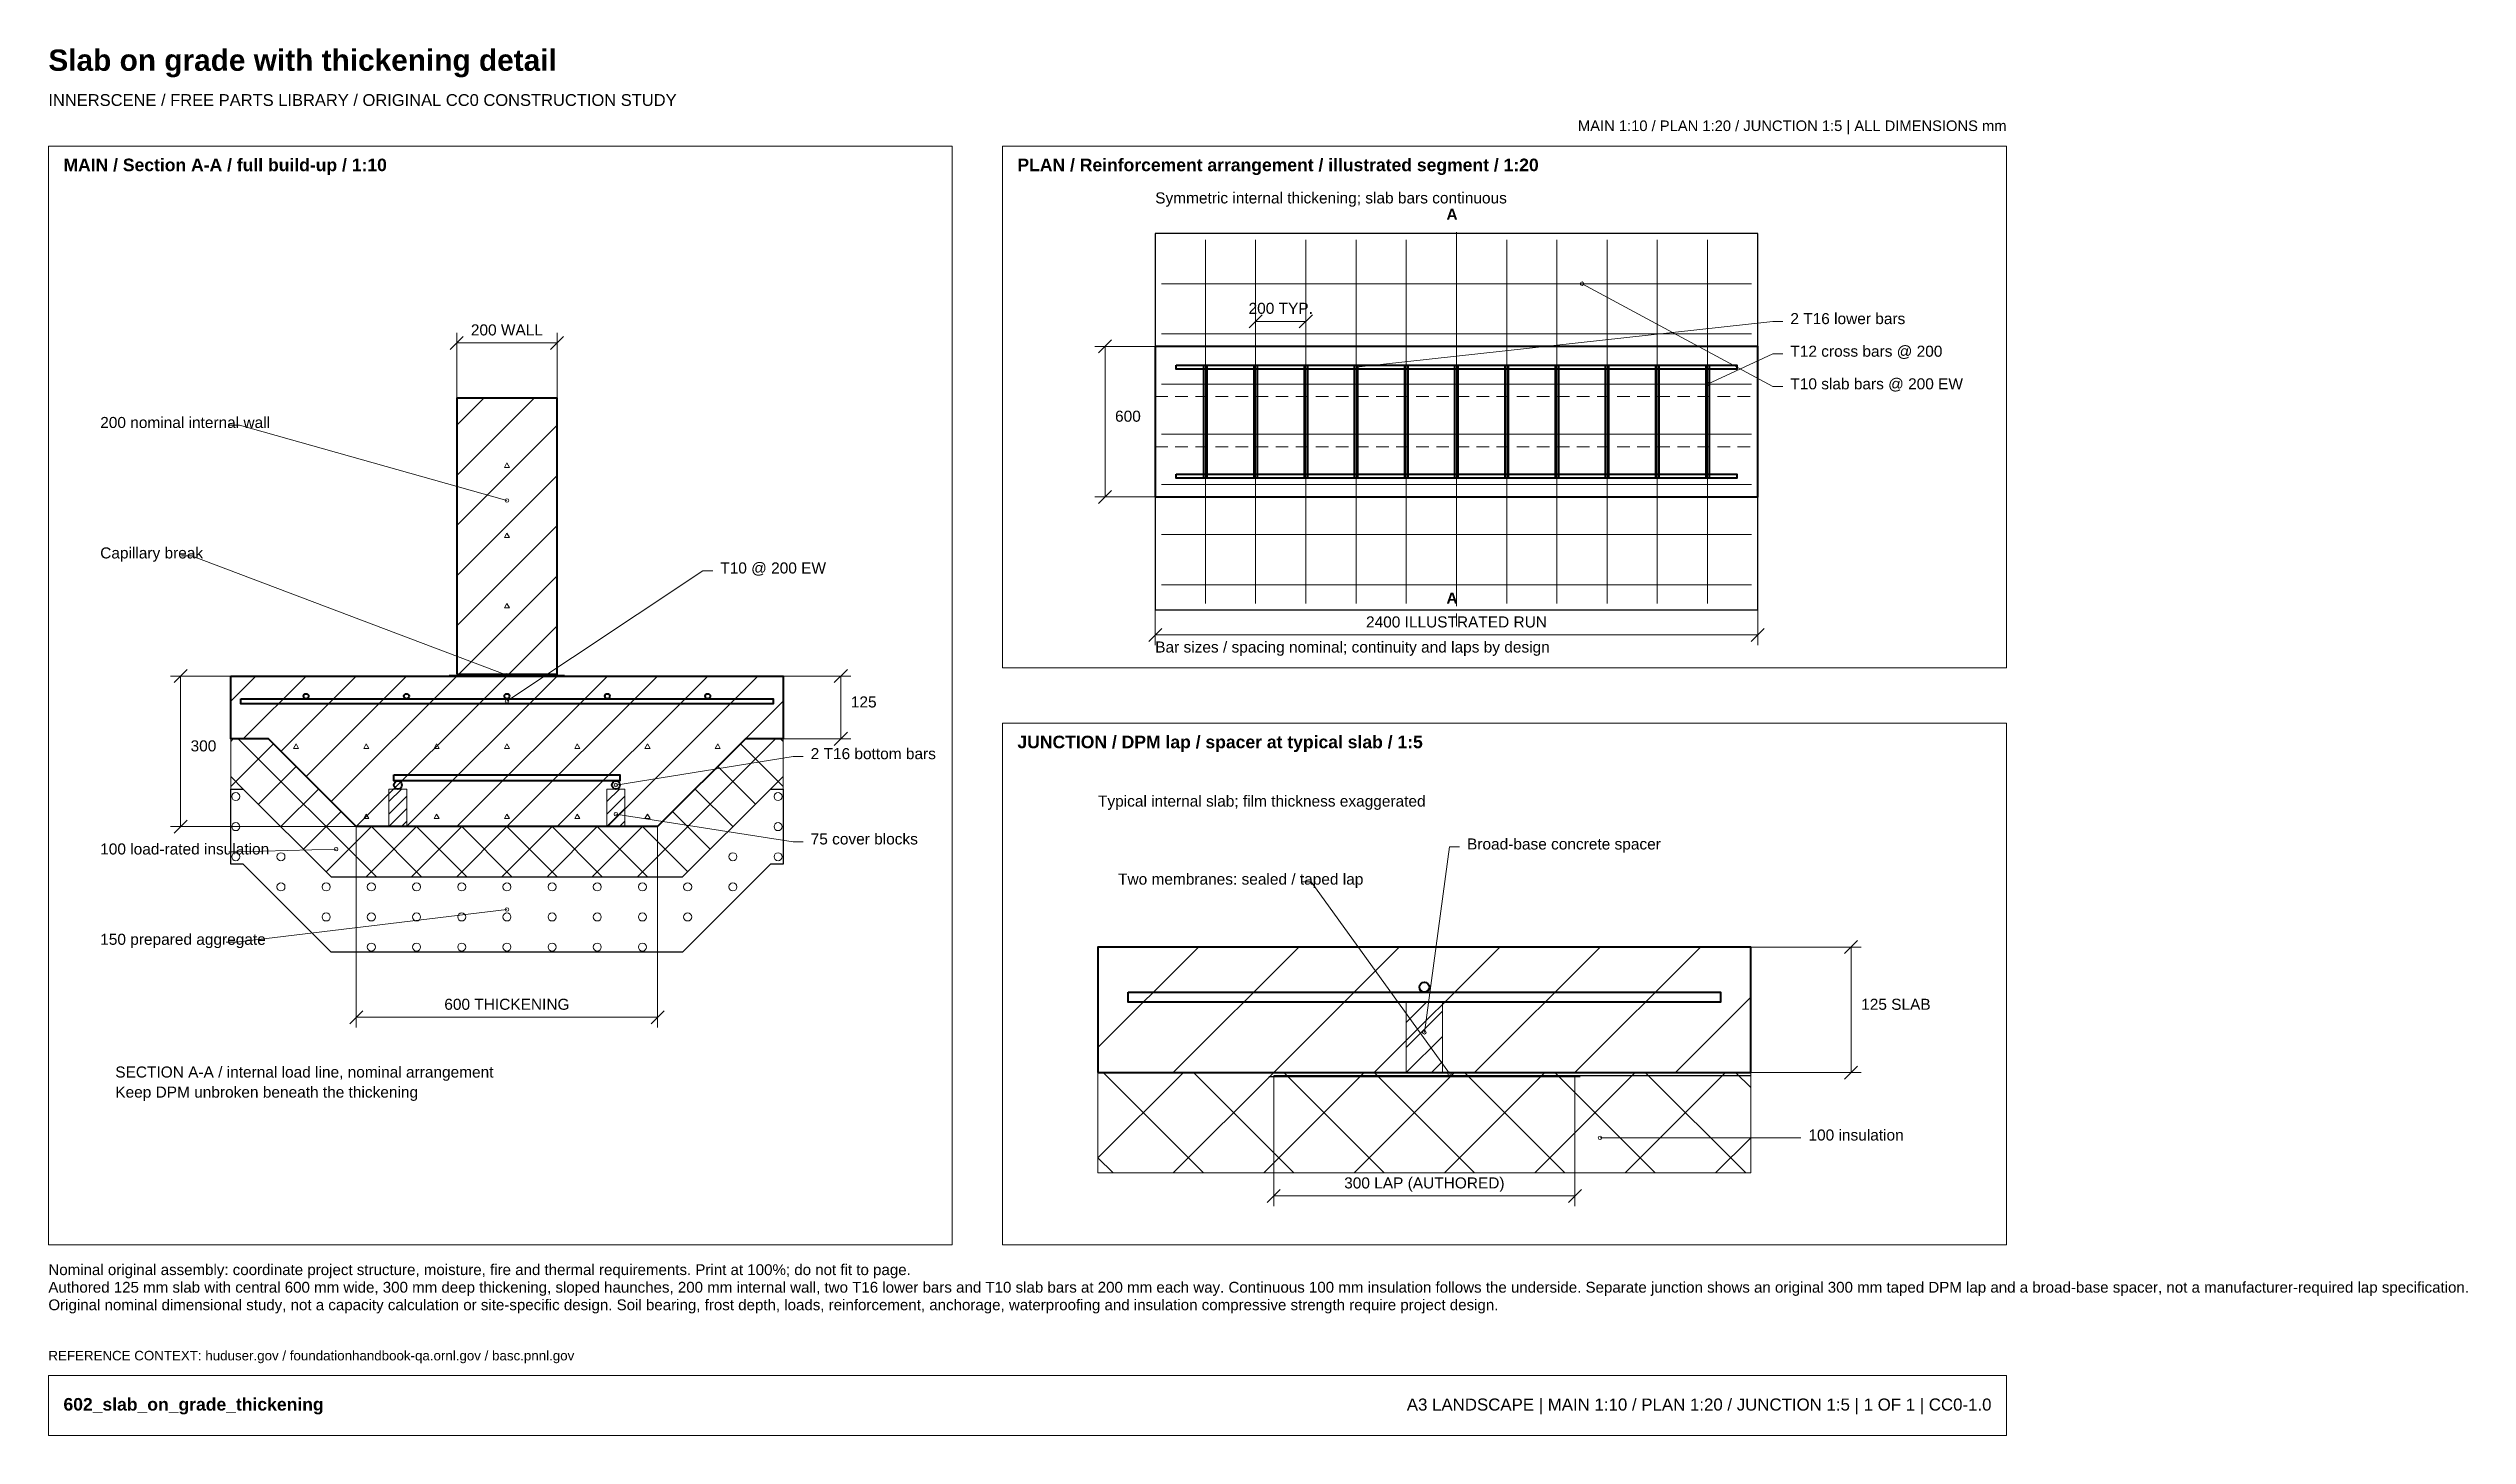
# Paper-space layout 'Layout1' of a CAD drawing. Header units: millimetres. Extents: x 15 to 497, y 10 to 286.
import ezdxf
from ezdxf.enums import TextEntityAlignment as Align

# ---------------------------------------------------------------- set-up
doc = ezdxf.new("R2010")
doc.units = ezdxf.units.MM
for name, color, linetype, lineweight, true_color in [('A-AIRB', 7, 'Continuous', 25, 0xba624d), ('A-ANNO-BORDER', 7, 'Continuous', 18, 0x7b919e), ('A-ANNO-DIMS', 7, 'Continuous', 15, 0x4c626f), ('A-ANNO-TEXT', 7, 'Continuous', 18, 0x233442), ('A-FIXT', 7, 'Continuous', 20, 0x4d616b), ('A-FLOR', 7, 'Continuous', 30, 0x394f5b), ('A-HATCH', 7, 'Continuous', 13, 0x8d999e), ('A-HIDDEN', 7, 'Continuous', 13, 0x778992), ('A-INSU', 7, 'Continuous', 18, 0xb3833a), ('A-SITE', 7, 'Continuous', 25, 0x75664e), ('A-STRC', 7, 'Continuous', 40, 0x263746), ('A-WPRO', 7, 'Continuous', 30, 0x246f9f)]:
    doc.layers.add(name, color=color, linetype=linetype, lineweight=lineweight, true_color=true_color)
doc.styles.add('SECTION_BOLD', font='arialbd.ttf')
doc.styles.add('SECTION_REGULAR', font='arial.ttf')

psp = doc.layouts.get("Layout1")

# ---------------------------------------------------------------- linework, layer by layer
at = {"layer": 'A-AIRB'}
psp.add_line((258.0467, 81.565), (320.0467, 81.565), dxfattribs=at)
at = {"layer": 'A-ANNO-BORDER'}
for points in [[(15, 48), (195, 48), (195, 267), (15, 267)], [(205, 163), (405, 163), (405, 267), (205, 267)], [(205, 48), (405, 48), (405, 152), (205, 152)], [(15, 10), (405, 10), (405, 22), (15, 22)]]:
    psp.add_lwpolyline(points, close=True, dxfattribs=at)
at = {"layer": 'A-ANNO-DIMS'}
for p, q in [((295.4454, 247.318), (295.4454, 249.818)), ((295.4454, 243.318), (295.4454, 245.818)), ((295.4454, 239.318), (295.4454, 241.818)), ((295.4454, 235.318), (295.4454, 237.818)), ((254.1454, 230.768), (256.7454, 233.368)), ((255.4454, 227.068), (255.4454, 234.068)), ((255.4454, 232.068), (265.4454, 232.068)), ((264.1454, 230.768), (266.7454, 233.368)), ((265.4454, 227.068), (265.4454, 234.068)), ((295.4454, 231.318), (295.4454, 233.818)), ((95.0235, 226.468), (97.6235, 229.068)), ((96.3235, 216.768), (96.3235, 229.768)), ((96.3235, 227.768), (116.3235, 227.768)), ((115.0235, 226.468), (117.6235, 229.068)), ((116.3235, 216.768), (116.3235, 229.768)), ((235.4454, 227.068), (223.4454, 227.068)), ((224.1454, 225.768), (226.7454, 228.368)), ((225.4454, 197.068), (225.4454, 227.068)), ((295.4454, 227.318), (295.4454, 229.818)), ((295.4454, 223.318), (295.4454, 225.818)), ((295.4454, 219.318), (295.4454, 221.818)), ((295.4454, 215.318), (295.4454, 217.818)), ((295.4454, 211.318), (295.4454, 213.818)), ((295.4454, 207.318), (295.4454, 209.818)), ((295.4454, 203.318), (295.4454, 205.818)), ((224.1454, 195.768), (226.7454, 198.368)), ((295.4454, 199.318), (295.4454, 201.818)), ((295.4454, 195.318), (295.4454, 197.818)), ((235.4454, 197.068), (223.4454, 197.068)), ((295.4454, 191.318), (295.4454, 193.818)), ((295.4454, 187.318), (295.4454, 189.818)), ((295.4454, 183.318), (295.4454, 185.818)), ((295.4454, 179.318), (295.4454, 181.818)), ((235.4454, 174.568), (235.4454, 167.568)), ((295.4454, 175.318), (295.4454, 177.818)), ((295.4454, 171.318), (295.4454, 173.818)), ((355.4454, 174.568), (355.4454, 167.568)), ((234.1454, 168.268), (236.7454, 170.868)), ((235.4454, 169.568), (355.4454, 169.568)), ((354.1454, 168.268), (356.7454, 170.868)), ((76.3235, 161.368), (39.3235, 161.368)), ((40.0235, 160.068), (42.6235, 162.668)), ((41.3235, 131.368), (41.3235, 161.368)), ((161.3235, 161.368), (174.8235, 161.368)), ((171.5235, 160.068), (174.1235, 162.668)), ((172.8235, 148.868), (172.8235, 161.368)), ((171.5235, 147.568), (174.1235, 150.168)), ((161.3235, 148.868), (174.8235, 148.868)), ((76.3235, 131.368), (39.3235, 131.368)), ((40.0235, 130.068), (42.6235, 132.668)), ((76.3235, 131.368), (76.3235, 91.368)), ((136.3235, 131.368), (136.3235, 91.368)), ((354.0467, 107.365), (376.0467, 107.365)), ((372.7467, 106.065), (375.3467, 108.665)), ((374.0467, 82.365), (374.0467, 107.365)), ((75.0235, 92.068), (77.6235, 94.668)), ((76.3235, 93.368), (136.3235, 93.368)), ((135.0235, 92.068), (137.6235, 94.668)), ((354.0467, 82.365), (376.0467, 82.365)), ((372.7467, 81.065), (375.3467, 83.665)), ((259.0467, 81.765), (259.0467, 55.765)), ((319.0467, 81.765), (319.0467, 55.765)), ((257.7467, 56.465), (260.3467, 59.065)), ((317.7467, 56.465), (320.3467, 59.065)), ((259.0467, 57.765), (319.0467, 57.765))]:
    psp.add_line(p, q, dxfattribs=at)
for points in [[(320.4454, 239.568), (358.4454, 219.068), (360.4454, 219.068)], [(275.4454, 222.918), (358.4454, 232.068), (360.4454, 232.068)], [(345.4454, 219.568), (358.4454, 225.568), (360.4454, 225.568)], [(106.3235, 196.368), (53.0323, 211.368), (51.0323, 211.368)], [(106.3235, 161.568), (43.4931, 185.368), (41.4931, 185.368)], [(106.3235, 156.368), (145.3235, 182.368), (147.3235, 182.368)], [(128.0235, 139.668), (163.3235, 145.368), (165.3235, 145.368)], [(128.0235, 133.868), (163.3235, 128.368), (165.3235, 128.368)], [(72.3235, 126.868), (52.9135, 126.368), (50.9135, 126.368)], [(289.0467, 90.365), (294.0467, 127.365), (296.0467, 127.365)], [(294.0467, 82.165), (266.5179, 120.365), (264.5179, 120.365)], [(106.3235, 114.868), (52.4273, 108.368), (50.4273, 108.368)], [(324.0467, 69.365), (362.0467, 69.365), (364.0467, 69.365)]]:
    psp.add_lwpolyline(points, dxfattribs=at)
for centre in [(320.4454, 239.568), (275.4454, 222.918), (345.4454, 219.568), (106.3235, 196.368), (106.3235, 161.568), (106.3235, 156.368), (128.0235, 139.668), (128.0235, 133.868), (72.3235, 126.868), (106.3235, 114.868), (289.0467, 90.365), (294.0467, 82.165), (324.0467, 69.365)]:
    psp.add_circle(centre, 0.35, dxfattribs=at)
at = {"layer": 'A-FIXT'}
for p, q in [((245.4454, 175.818), (245.4454, 248.318)), ((255.4454, 175.818), (255.4454, 248.318)), ((265.4454, 175.818), (265.4454, 248.318)), ((275.4454, 175.818), (275.4454, 248.318)), ((285.4454, 175.818), (285.4454, 248.318)), ((295.4454, 175.818), (295.4454, 248.318)), ((305.4454, 175.818), (305.4454, 248.318)), ((315.4454, 175.818), (315.4454, 248.318)), ((325.4454, 175.818), (325.4454, 248.318)), ((335.4454, 175.818), (335.4454, 248.318)), ((345.4454, 175.818), (345.4454, 248.318)), ((236.6954, 239.568), (354.1954, 239.568)), ((236.6954, 229.568), (354.1954, 229.568)), ((236.6954, 219.568), (354.1954, 219.568)), ((236.6954, 209.568), (354.1954, 209.568)), ((236.6954, 199.568), (354.1954, 199.568)), ((236.6954, 189.568), (354.1954, 189.568)), ((236.6954, 179.568), (354.1954, 179.568))]:
    psp.add_line(p, q, dxfattribs=at)
for points in [[(82.8235, 131.368), (86.4235, 131.368), (86.4235, 138.868), (82.8235, 138.868)], [(126.2235, 131.368), (129.8235, 131.368), (129.8235, 138.868), (126.2235, 138.868)], [(285.4467, 82.365), (292.6467, 82.365), (292.6467, 96.365), (285.4467, 96.365)]]:
    psp.add_lwpolyline(points, close=True, dxfattribs=at)
at = {"layer": 'A-FLOR'}
for points in [[(235.4454, 227.068), (355.4454, 227.068), (355.4454, 249.568), (235.4454, 249.568)], [(235.4454, 174.568), (355.4454, 174.568), (355.4454, 197.068), (235.4454, 197.068)]]:
    psp.add_lwpolyline(points, close=True, dxfattribs=at)
at = {"layer": 'A-HATCH'}
for p, q in [((82.8235, 136.368), (85.3235, 138.868)), ((82.8235, 138.868), (82.8235, 138.868)), ((82.8235, 133.868), (86.4235, 137.468)), ((82.8235, 131.368), (86.4235, 134.968)), ((126.2235, 136.368), (128.7235, 138.868)), ((126.2235, 138.868), (126.2235, 138.868)), ((126.2235, 133.868), (129.8235, 137.468)), ((126.2235, 131.368), (129.8235, 134.968)), ((85.3235, 131.368), (86.4235, 132.468)), ((128.7235, 131.368), (129.8235, 132.468)), ((285.4467, 92.365), (289.4467, 96.365)), ((285.4467, 87.365), (292.6467, 94.565)), ((285.4467, 82.365), (292.6467, 89.565)), ((290.4467, 82.365), (292.6467, 84.565))]:
    psp.add_line(p, q, dxfattribs=at)
for points in [[(96.3235, 201.368), (111.7235, 216.768)], [(96.3235, 211.368), (101.7235, 216.768)], [(96.3235, 191.368), (116.3235, 211.368)], [(96.3235, 181.368), (116.3235, 201.368)], [(96.3235, 171.368), (116.3235, 191.368)], [(96.7235, 161.768), (116.3235, 181.368)], [(106.7235, 161.768), (116.3235, 171.368)], [(51.3235, 156.368), (56.3235, 161.368)], [(53.8235, 148.868), (66.3235, 161.368)], [(61.3235, 146.368), (76.3235, 161.368)], [(66.3235, 141.368), (86.3235, 161.368)], [(71.3235, 136.368), (96.3235, 161.368)], [(76.3235, 131.368), (106.3235, 161.368)], [(86.3235, 131.368), (116.3235, 161.368)], [(96.3235, 131.368), (126.3235, 161.368)], [(106.3235, 131.368), (136.3235, 161.368)], [(116.3235, 131.368), (146.3235, 161.368)], [(126.3235, 131.368), (156.3235, 161.368)], [(153.8235, 148.868), (161.3235, 156.368)], [(51.3235, 148.368), (51.8235, 148.868)], [(51.3235, 139.368), (59.8235, 147.868)], [(52.8235, 148.868), (80.3235, 121.368)], [(132.3235, 121.368), (159.8235, 148.868)], [(153.8235, 148.868), (136.3235, 131.368)], [(152.8235, 147.868), (161.3235, 139.368)], [(160.8235, 148.868), (161.3235, 148.368)], [(51.3235, 141.368), (53.8235, 138.868)], [(56.8235, 135.868), (64.3235, 143.368)], [(148.3235, 143.368), (155.8235, 135.868)], [(158.8235, 138.868), (161.3235, 141.368)], [(71.3235, 121.368), (53.8235, 138.868)], [(61.3235, 131.368), (68.8235, 138.868)], [(158.8235, 138.868), (141.3235, 121.368)], [(143.8235, 138.868), (151.3235, 131.368)], [(65.8235, 126.868), (73.3235, 134.368)], [(70.3235, 122.368), (79.3235, 131.368)], [(78.3235, 121.368), (88.3235, 131.368)], [(79.3235, 131.368), (89.3235, 121.368)], [(87.3235, 121.368), (97.3235, 131.368)], [(88.3235, 131.368), (98.3235, 121.368)], [(96.3235, 121.368), (106.3235, 131.368)], [(97.3235, 131.368), (107.3235, 121.368)], [(105.3235, 121.368), (115.3235, 131.368)], [(106.3235, 131.368), (116.3235, 121.368)], [(114.3235, 121.368), (124.3235, 131.368)], [(115.3235, 131.368), (125.3235, 121.368)], [(123.3235, 121.368), (133.3235, 131.368)], [(124.3235, 131.368), (134.3235, 121.368)], [(133.3235, 131.368), (142.3235, 122.368)], [(139.3235, 134.368), (146.8235, 126.868)], [(224.0467, 87.365), (244.0467, 107.365)], [(239.0467, 82.365), (264.0467, 107.365)], [(259.0467, 82.365), (284.0467, 107.365)], [(279.0467, 82.365), (304.0467, 107.365)], [(299.0467, 82.365), (324.0467, 107.365)], [(319.0467, 82.365), (344.0467, 107.365)], [(339.0467, 82.365), (354.0467, 97.365)], [(224.0467, 65.365), (241.0467, 82.365)], [(225.0467, 82.365), (245.0467, 62.365)], [(239.0467, 62.365), (259.0467, 82.365)], [(243.0467, 82.365), (263.0467, 62.365)], [(257.0467, 62.365), (277.0467, 82.365)], [(261.0467, 82.365), (281.0467, 62.365)], [(275.0467, 62.365), (295.0467, 82.365)], [(279.0467, 82.365), (299.0467, 62.365)], [(293.0467, 62.365), (313.0467, 82.365)], [(297.0467, 82.365), (317.0467, 62.365)], [(311.0467, 62.365), (331.0467, 82.365)], [(315.0467, 82.365), (335.0467, 62.365)], [(329.0467, 62.365), (349.0467, 82.365)], [(333.0467, 82.365), (353.0467, 62.365)], [(351.0467, 82.365), (354.0467, 79.365)], [(347.0467, 62.365), (354.0467, 69.365)], [(224.0467, 65.365), (227.0467, 62.365)]]:
    psp.add_lwpolyline(points, dxfattribs=at)
for points in [[(105.8235, 202.968), (106.8235, 202.968), (106.3235, 203.868)], [(105.8235, 188.968), (106.8235, 188.968), (106.3235, 189.868)], [(105.8235, 174.968), (106.8235, 174.968), (106.3235, 175.868)], [(63.8235, 146.968), (64.8235, 146.968), (64.3235, 147.868)], [(77.8235, 146.968), (78.8235, 146.968), (78.3235, 147.868)], [(91.8235, 146.968), (92.8235, 146.968), (92.3235, 147.868)], [(105.8235, 146.968), (106.8235, 146.968), (106.3235, 147.868)], [(119.8235, 146.968), (120.8235, 146.968), (120.3235, 147.868)], [(133.8235, 146.968), (134.8235, 146.968), (134.3235, 147.868)], [(147.8235, 146.968), (148.8235, 146.968), (148.3235, 147.868)], [(77.8235, 132.968), (78.8235, 132.968), (78.3235, 133.868)], [(91.8235, 132.968), (92.8235, 132.968), (92.3235, 133.868)], [(105.8235, 132.968), (106.8235, 132.968), (106.3235, 133.868)], [(119.8235, 132.968), (120.8235, 132.968), (120.3235, 133.868)], [(133.8235, 132.968), (134.8235, 132.968), (134.3235, 133.868)]]:
    psp.add_lwpolyline(points, close=True, dxfattribs=at)
for centre in [(52.3235, 137.368), (160.3235, 137.368), (52.3235, 131.368), (160.3235, 131.368), (52.3235, 125.368), (61.3235, 125.368), (151.3235, 125.368), (160.3235, 125.368), (61.3235, 119.368), (70.3235, 119.368), (79.3235, 119.368), (88.3235, 119.368), (97.3235, 119.368), (106.3235, 119.368), (115.3235, 119.368), (124.3235, 119.368), (133.3235, 119.368), (142.3235, 119.368), (151.3235, 119.368), (70.3235, 113.368), (79.3235, 113.368), (88.3235, 113.368), (97.3235, 113.368), (106.3235, 113.368), (115.3235, 113.368), (124.3235, 113.368), (133.3235, 113.368), (142.3235, 113.368), (79.3235, 107.368), (88.3235, 107.368), (97.3235, 107.368), (106.3235, 107.368), (115.3235, 107.368), (124.3235, 107.368), (133.3235, 107.368)]:
    psp.add_circle(centre, 0.8, dxfattribs=at)
at = {"layer": 'A-HIDDEN'}
for p, q in [((235.4454, 217.068), (237.9454, 217.068)), ((239.4454, 217.068), (241.9454, 217.068)), ((243.4454, 217.068), (245.9454, 217.068)), ((247.4454, 217.068), (249.9454, 217.068)), ((251.4454, 217.068), (253.9454, 217.068)), ((255.4454, 217.068), (257.9454, 217.068)), ((259.4454, 217.068), (261.9454, 217.068)), ((263.4454, 217.068), (265.9454, 217.068)), ((267.4454, 217.068), (269.9454, 217.068)), ((271.4454, 217.068), (273.9454, 217.068)), ((275.4454, 217.068), (277.9454, 217.068)), ((279.4454, 217.068), (281.9454, 217.068)), ((283.4454, 217.068), (285.9454, 217.068)), ((287.4454, 217.068), (289.9454, 217.068)), ((291.4454, 217.068), (293.9454, 217.068)), ((295.4454, 217.068), (297.9454, 217.068)), ((299.4454, 217.068), (301.9454, 217.068)), ((303.4454, 217.068), (305.9454, 217.068)), ((307.4454, 217.068), (309.9454, 217.068)), ((311.4454, 217.068), (313.9454, 217.068)), ((315.4454, 217.068), (317.9454, 217.068)), ((319.4454, 217.068), (321.9454, 217.068)), ((323.4454, 217.068), (325.9454, 217.068)), ((327.4454, 217.068), (329.9454, 217.068)), ((331.4454, 217.068), (333.9454, 217.068)), ((335.4454, 217.068), (337.9454, 217.068)), ((339.4454, 217.068), (341.9454, 217.068)), ((343.4454, 217.068), (345.9454, 217.068)), ((347.4454, 217.068), (349.9454, 217.068)), ((351.4454, 217.068), (353.9454, 217.068)), ((235.4454, 207.068), (237.9454, 207.068)), ((239.4454, 207.068), (241.9454, 207.068)), ((243.4454, 207.068), (245.9454, 207.068)), ((247.4454, 207.068), (249.9454, 207.068)), ((251.4454, 207.068), (253.9454, 207.068)), ((255.4454, 207.068), (257.9454, 207.068)), ((259.4454, 207.068), (261.9454, 207.068)), ((263.4454, 207.068), (265.9454, 207.068)), ((267.4454, 207.068), (269.9454, 207.068)), ((271.4454, 207.068), (273.9454, 207.068)), ((275.4454, 207.068), (277.9454, 207.068)), ((279.4454, 207.068), (281.9454, 207.068)), ((283.4454, 207.068), (285.9454, 207.068)), ((287.4454, 207.068), (289.9454, 207.068)), ((291.4454, 207.068), (293.9454, 207.068)), ((295.4454, 207.068), (297.9454, 207.068)), ((299.4454, 207.068), (301.9454, 207.068)), ((303.4454, 207.068), (305.9454, 207.068)), ((307.4454, 207.068), (309.9454, 207.068)), ((311.4454, 207.068), (313.9454, 207.068)), ((315.4454, 207.068), (317.9454, 207.068)), ((319.4454, 207.068), (321.9454, 207.068)), ((323.4454, 207.068), (325.9454, 207.068)), ((327.4454, 207.068), (329.9454, 207.068)), ((331.4454, 207.068), (333.9454, 207.068)), ((335.4454, 207.068), (337.9454, 207.068)), ((339.4454, 207.068), (341.9454, 207.068)), ((343.4454, 207.068), (345.9454, 207.068)), ((347.4454, 207.068), (349.9454, 207.068)), ((351.4454, 207.068), (353.9454, 207.068))]:
    psp.add_line(p, q, dxfattribs=at)
at = {"layer": 'A-INSU'}
for points in [[(51.3235, 148.868), (58.8235, 148.868), (76.3235, 131.368), (136.3235, 131.368), (153.8235, 148.868), (161.3235, 148.868), (161.3235, 138.868), (158.8235, 138.868), (141.3235, 121.368), (71.3235, 121.368), (53.8235, 138.868), (51.3235, 138.868)], [(224.0467, 82.365), (354.0467, 82.365), (354.0467, 62.365), (224.0467, 62.365)]]:
    psp.add_lwpolyline(points, close=True, dxfattribs=at)
at = {"layer": 'A-SITE'}
psp.add_lwpolyline([(51.3235, 138.868), (53.8235, 138.868), (71.3235, 121.368), (141.3235, 121.368), (158.8235, 138.868), (161.3235, 138.868), (161.3235, 123.868), (158.8235, 123.868), (141.3235, 106.368), (71.3235, 106.368), (53.8235, 123.868), (51.3235, 123.868)], close=True, dxfattribs=at)
at = {"layer": 'A-STRC'}
for points in [[(235.4454, 197.068), (355.4454, 197.068), (355.4454, 227.068), (235.4454, 227.068)], [(239.5954, 223.318), (351.2954, 223.318), (351.2954, 222.518), (239.5954, 222.518)], [(245.1454, 200.818), (245.1454, 223.318), (245.7454, 223.318), (245.7454, 200.818)], [(255.1454, 200.818), (255.1454, 223.318), (255.7454, 223.318), (255.7454, 200.818)], [(265.1454, 200.818), (265.1454, 223.318), (265.7454, 223.318), (265.7454, 200.818)], [(275.1454, 200.818), (275.1454, 223.318), (275.7454, 223.318), (275.7454, 200.818)], [(285.1454, 200.818), (285.1454, 223.318), (285.7454, 223.318), (285.7454, 200.818)], [(295.1454, 200.818), (295.1454, 223.318), (295.7454, 223.318), (295.7454, 200.818)], [(305.1454, 200.818), (305.1454, 223.318), (305.7454, 223.318), (305.7454, 200.818)], [(315.1454, 200.818), (315.1454, 223.318), (315.7454, 223.318), (315.7454, 200.818)], [(325.1454, 200.818), (325.1454, 223.318), (325.7454, 223.318), (325.7454, 200.818)], [(335.1454, 200.818), (335.1454, 223.318), (335.7454, 223.318), (335.7454, 200.818)], [(345.1454, 200.818), (345.1454, 223.318), (345.7454, 223.318), (345.7454, 200.818)], [(96.3235, 161.768), (116.3235, 161.768), (116.3235, 216.768), (96.3235, 216.768)], [(239.5954, 201.618), (351.2954, 201.618), (351.2954, 200.818), (239.5954, 200.818)], [(51.3235, 161.368), (161.3235, 161.368), (161.3235, 148.868), (153.8235, 148.868), (136.3235, 131.368), (76.3235, 131.368), (58.8235, 148.868), (51.3235, 148.868)], [(53.3235, 156.868), (159.3235, 156.868), (159.3235, 155.868), (53.3235, 155.868)], [(83.8235, 141.668), (128.8235, 141.668), (128.8235, 140.468), (83.8235, 140.468)], [(224.0467, 82.365), (354.0467, 82.365), (354.0467, 107.365), (224.0467, 107.365)], [(230.0467, 98.365), (348.0467, 98.365), (348.0467, 96.365), (230.0467, 96.365)]]:
    psp.add_lwpolyline(points, close=True, dxfattribs=at)
for centre, radius in [((66.3235, 157.368), 0.5), ((86.3235, 157.368), 0.5), ((106.3235, 157.368), 0.5), ((126.3235, 157.368), 0.5), ((146.3235, 157.368), 0.5), ((84.6235, 139.668), 0.8), ((128.0235, 139.668), 0.8), ((289.0467, 99.365), 1)]:
    psp.add_circle(centre, radius, dxfattribs=at)
at = {"layer": 'A-WPRO'}
for p, q in [((94.8235, 161.568), (117.8235, 161.568)), ((224.0467, 82.365), (319.0467, 82.365)), ((259.0467, 81.765), (354.0467, 81.765))]:
    psp.add_line(p, q, dxfattribs=at)
psp.add_lwpolyline([(51.3235, 148.968), (58.8235, 148.968), (76.3235, 131.468), (136.3235, 131.468), (153.8235, 148.968), (161.3235, 148.968)], dxfattribs=at)

# ---------------------------------------------------------------- texts
at = {"layer": 'A-ANNO-DIMS', "style": 'SECTION_REGULAR'}
for s, p in [('200 WALL', (106.3235, 229.268)), ('200 TYP.', (260.4454, 233.568)), ('2400 ILLUSTRATED RUN', (295.4454, 171.068)), ('600 THICKENING', (106.3235, 94.868)), ('300 LAP (AUTHORED)', (289.0467, 59.265))]:
    psp.add_text(s, height=2.2, dxfattribs=at).set_placement(p, align=Align.CENTER)
for s, p in [('600', (227.4454, 212.068)), ('125', (174.8235, 155.118)), ('300', (43.3235, 146.368)), ('125 SLAB', (376.0467, 94.865))]:
    psp.add_text(s, height=2.2, dxfattribs=at).set_placement(p)
at = {"layer": 'A-ANNO-TEXT'}
for s, height, style, p in [('Slab on grade with thickening detail', 4.25, 'SECTION_BOLD', (15, 282)), ('INNERSCENE / FREE PARTS LIBRARY / ORIGINAL CC0 CONSTRUCTION STUDY', 2.35, 'SECTION_REGULAR', (15, 275)), ('MAIN / Section A-A / full build-up / 1:10', 2.5, 'SECTION_BOLD', (18, 262)), ('PLAN / Reinforcement arrangement / illustrated segment / 1:20', 2.5, 'SECTION_BOLD', (208, 262)), ('Symmetric internal thickening; slab bars continuous', 2.2, 'SECTION_REGULAR', (235.4454, 255.568)), ('A', 2.2, 'SECTION_BOLD', (293.4454, 252.318)), ('2 T16 lower bars', 2.2, 'SECTION_REGULAR', (361.9454, 231.518)), ('T12 cross bars @ 200', 2.2, 'SECTION_REGULAR', (361.9454, 225.018)), ('T10 slab bars @ 200 EW', 2.2, 'SECTION_REGULAR', (361.9454, 218.518)), ('200 nominal internal wall', 2.2, 'SECTION_REGULAR', (25.3235, 210.818)), ('Capillary break', 2.2, 'SECTION_REGULAR', (25.3235, 184.818)), ('T10 @ 200 EW', 2.2, 'SECTION_REGULAR', (148.8235, 181.818)), ('A', 2.2, 'SECTION_BOLD', (293.4454, 175.818)), ('Bar sizes / spacing nominal; continuity and laps by design', 2.2, 'SECTION_REGULAR', (235.4454, 166.068)), ('JUNCTION / DPM lap / spacer at typical slab / 1:5', 2.5, 'SECTION_BOLD', (208, 147)), ('2 T16 bottom bars', 2.2, 'SECTION_REGULAR', (166.8235, 144.818)), ('Typical internal slab; film thickness exaggerated', 2.2, 'SECTION_REGULAR', (224.0467, 135.365)), ('75 cover blocks', 2.2, 'SECTION_REGULAR', (166.8235, 127.818)), ('100 load-rated insulation', 2.2, 'SECTION_REGULAR', (25.3235, 125.818)), ('Broad-base concrete spacer', 2.2, 'SECTION_REGULAR', (297.5467, 126.815)), ('Two membranes: sealed / taped lap', 2.2, 'SECTION_REGULAR', (228.0467, 119.815)), ('150 prepared aggregate', 2.2, 'SECTION_REGULAR', (25.3235, 107.818)), ('SECTION A-A / internal load line, nominal arrangement', 2.2, 'SECTION_REGULAR', (28.3235, 81.368)), ('Keep DPM unbroken beneath the thickening', 2.2, 'SECTION_REGULAR', (28.3235, 77.368)), ('100 insulation', 2.2, 'SECTION_REGULAR', (365.5467, 68.815)), ('Nominal original assembly: coordinate project structure, moisture, fire and thermal requirements. Print at 100%; do not fit to page.', 2.15, 'SECTION_REGULAR', (15, 42)), ('Authored 125 mm slab with central 600 mm wide, 300 mm deep thickening, sloped haunches, 200 mm internal wall, two T16 lower bars and T10 slab bars at 200 mm each way. Continuous 100 mm insulation follows the underside. Separate junction shows an original 300 mm taped DPM lap and a broad-base spacer, not a manufacturer-required lap specification.', 2.15, 'SECTION_REGULAR', (15, 38.5)), ('Original nominal dimensional study, not a capacity calculation or site-specific design. Soil bearing, frost depth, loads, reinforcement, anchorage, waterproofing and insulation compressive strength require project design.', 2.15, 'SECTION_REGULAR', (15, 35)), ('REFERENCE CONTEXT: huduser.gov / foundationhandbook-qa.ornl.gov / basc.pnnl.gov', 1.9, 'SECTION_REGULAR', (15, 25)), ('602_slab_on_grade_thickening', 2.5, 'SECTION_BOLD', (18, 15))]:
    psp.add_text(s, height=height, dxfattribs=dict(at, style=style)).set_placement(p)
at = {"layer": 'A-ANNO-TEXT', "style": 'SECTION_REGULAR'}
for s, height, p in [('MAIN 1:10 / PLAN 1:20 / JUNCTION 1:5 | ALL DIMENSIONS mm', 2.1, (405, 270)), ('A3 LANDSCAPE | MAIN 1:10 / PLAN 1:20 / JUNCTION 1:5 | 1 OF 1 | CC0-1.0', 2.4, (402, 15))]:
    psp.add_text(s, height=height, dxfattribs=at).set_placement(p, align=Align.RIGHT)

doc.saveas('drawing.dxf')
